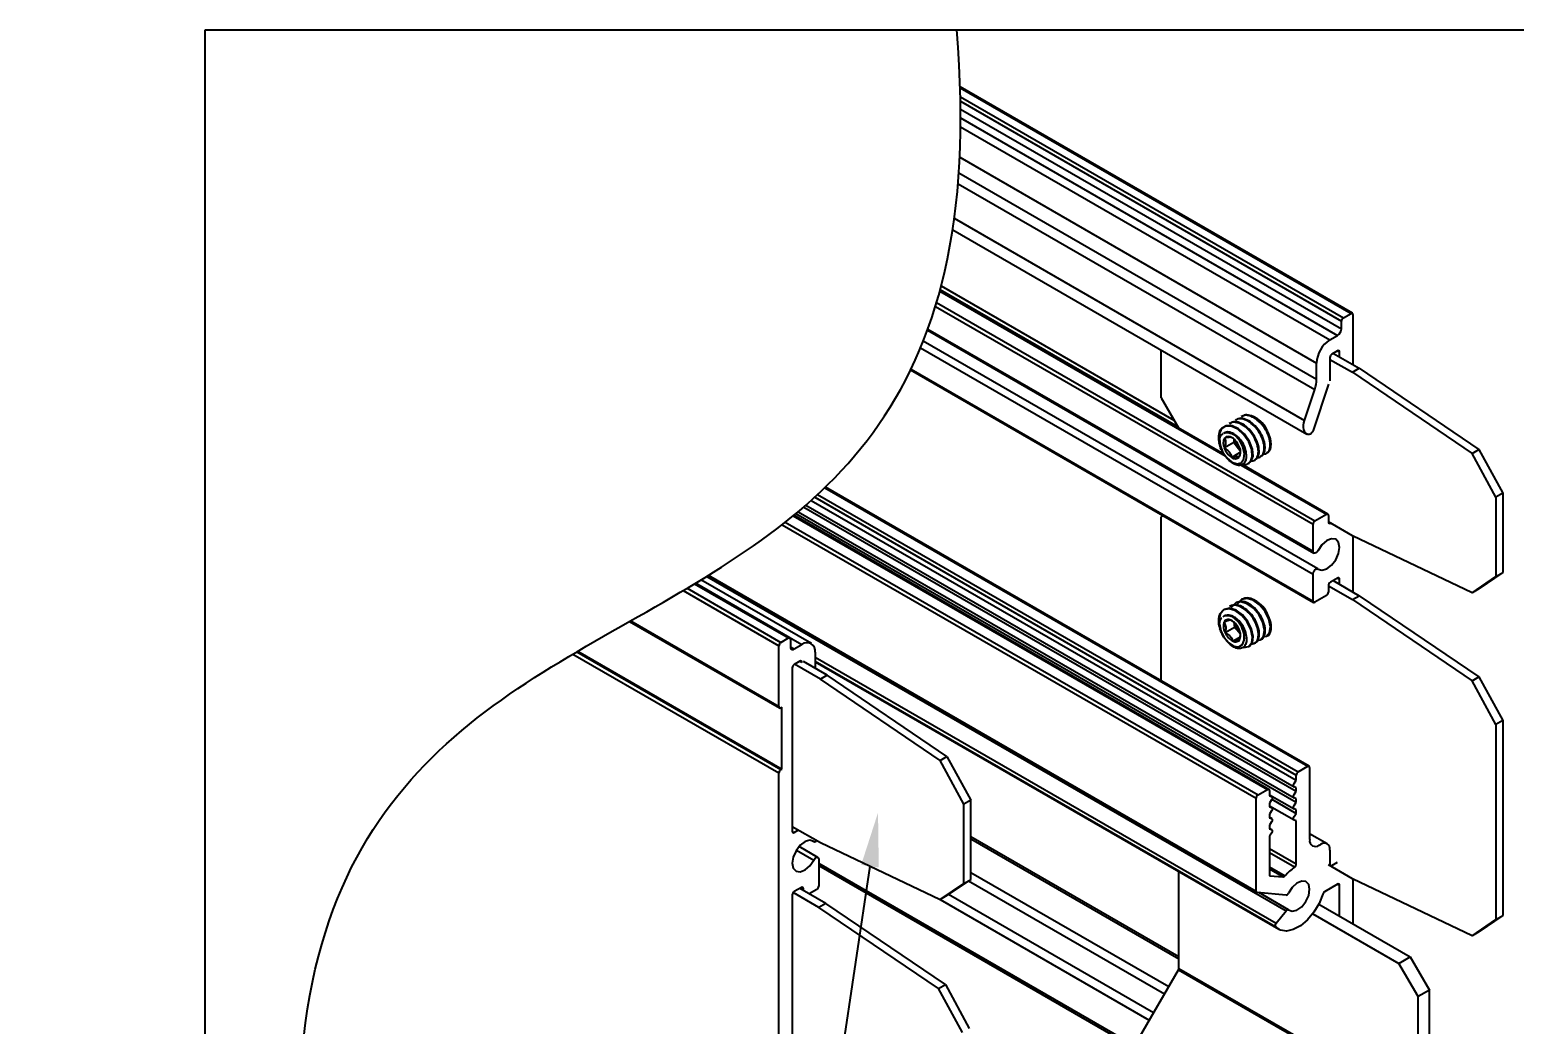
# Model space of a CAD drawing. Extents: x -0.6 to 13.4, y -11.2 to 0.
# Drawn here: x -0.65 to 4.84, y -3.68 to 0 of the extents above; entities that cross this region are included whole.
import ezdxf
from ezdxf import colors
from ezdxf.entities.mleader import LeaderData, LeaderLine
from ezdxf.math import Vec2, Vec3

# ---------------------------------------------------------------- set-up
doc = ezdxf.new("R2010")
doc.units = 0
doc.header["$LTSCALE"] = 0.5
doc.header["$MEASUREMENT"] = 0
for name, color, linetype in [('Brackets', 181, 'CONTINUOUS'), ('Dimension', 10, 'CONTINUOUS'), ('FAB DWG', 221, 'CONTINUOUS'), ('Hardware', 242, 'CONTINUOUS'), ('Housing', 150, 'CONTINUOUS')]:
    doc.layers.add(name, color=color, linetype=linetype)
doc.layers.add('Text-Unprinted', color=131, linetype='CONTINUOUS', plot=False)
doc.styles.get("Standard").update_dxf_attribs({"font": 'arial.ttf'})

msp = doc.modelspace()

# ---------------------------------------------------------------- linework, layer by layer
at = {"layer": 'Brackets', "linetype": 'Continuous', "lineweight": 25, "transparency": 16777216}
for p, q in [((3.533, -1.3607), (3.533, -1.184)), ((4.1698, -1.1968), (4.2655, -1.2521)), ((4.1573, -1.2189), (4.2401, -1.2667)), ((4.2401, -1.2667), (4.2655, -1.2521)), ((4.2655, -1.2521), (4.7078, -1.5521)), ((4.2401, -1.2667), (4.6824, -1.5667)), ((3.533, -1.3607), (3.5976, -1.4726)), ((4.6824, -1.5667), (4.7078, -1.5521)), ((4.7705, -1.7285), (4.6824, -1.5667)), ((4.7078, -1.5521), (4.7958, -1.7139)), ((4.7958, -1.7139), (4.7705, -1.7285)), ((4.7705, -1.7285), (4.7705, -2.0215)), ((4.7958, -1.7139), (4.7958, -2.0068)), ((3.5411, -1.7966), (3.533, -1.8012)), ((3.533, -2.4072), (3.533, -1.8012)), ((4.2401, -1.871), (4.1517, -1.82)), ((4.6824, -2.0816), (4.2401, -1.871)), ((4.6824, -2.0816), (4.7705, -2.0215)), ((4.7958, -2.0068), (4.7078, -2.067)), ((4.7705, -2.0215), (4.7958, -2.0068)), ((4.1517, -2.0563), (4.2401, -2.1074)), ((4.1693, -2.0372), (4.2655, -2.0927)), ((4.7078, -2.067), (4.6824, -2.0816)), ((4.2401, -2.1074), (4.2655, -2.0927)), ((4.2401, -2.1074), (4.6824, -2.4074)), ((4.2655, -2.0927), (4.7078, -2.3927)), ((2.2742, -2.4016), (2.1785, -2.3464)), ((2.2996, -2.387), (2.2112, -2.336)), ((2.2996, -2.387), (2.2742, -2.4016)), ((2.7165, -2.7016), (2.2742, -2.4016)), ((2.7419, -2.687), (2.2996, -2.387)), ((4.6824, -2.4074), (4.7078, -2.3927)), ((4.7705, -2.5692), (4.6824, -2.4074)), ((4.7078, -2.3927), (4.7958, -2.5545)), ((4.7958, -2.5545), (4.7705, -2.5692)), ((4.7705, -2.5692), (4.7705, -3.29)), ((4.7958, -2.5545), (4.7958, -3.2753)), ((2.7165, -2.7016), (2.7419, -2.687)), ((2.7419, -2.687), (2.8299, -2.8488)), ((2.8045, -2.8634), (2.7165, -2.7016)), ((2.8299, -2.8488), (2.8045, -2.8634)), ((2.8299, -3.1417), (2.8299, -2.8488)), ((2.8045, -3.1564), (2.8045, -2.8634)), ((2.1702, -2.9459), (2.2742, -3.0059)), ((2.2742, -3.0059), (2.7165, -3.2165)), ((3.5989, -3.4707), (3.5989, -3.1129)), ((4.2401, -3.1395), (4.1517, -3.0885)), ((2.2941, -3.2308), (2.1978, -3.1753)), ((2.7165, -3.2165), (2.8045, -3.1564)), ((2.8299, -3.1417), (2.7419, -3.2019)), ((2.8045, -3.1564), (2.8299, -3.1417)), ((4.6824, -3.3501), (4.2401, -3.1395)), ((2.2687, -3.2455), (2.1735, -3.1905)), ((2.2941, -3.2308), (2.2687, -3.2455)), ((2.7363, -3.5308), (2.2941, -3.2308)), ((2.7419, -3.2019), (2.7165, -3.2165)), ((4.1158, -3.2329), (4.4543, -3.4283)), ((2.7109, -3.5455), (2.2687, -3.2455)), ((4.0935, -3.2688), (4.412, -3.4527)), ((4.6824, -3.3501), (4.7705, -3.29)), ((4.7958, -3.2753), (4.7078, -3.3355)), ((4.7705, -3.29), (4.7958, -3.2753)), ((4.7078, -3.3355), (4.6824, -3.3501)), ((4.412, -3.4527), (4.4543, -3.4283)), ((4.4828, -3.5752), (4.412, -3.4527)), ((4.4543, -3.4283), (4.525, -3.5508)), ((3.4539, -3.7245), (3.5972, -3.4763)), ((3.5972, -3.4763), (4.1275, -3.7824)), ((3.5989, -3.4707), (4.1292, -3.7768)), ((2.7109, -3.5455), (2.7363, -3.5308)), ((2.799, -3.7073), (2.7109, -3.5455)), ((2.7363, -3.5308), (2.8244, -3.6926)), ((4.525, -3.5508), (4.4828, -3.5752)), ((4.525, -3.8749), (4.525, -3.5508)), ((4.4828, -3.8993), (4.4828, -3.5752))]:
    msp.add_line(p, q, dxfattribs=at)
msp.add_arc((3.5873, -3.4703), 0.0115, 328.8563, 358.0435, dxfattribs=at)
at = {"layer": 'Dimension', "transparency": 16777216}
msp.add_open_spline([(0.38, -4.5502), (0.1873, -2.9721), (1.5434, -2.2023), (2.8996, -1.4324), (2.7779, 0)], degree=3, knots=[0, 0, 0, 0, 1, 1.961822, 1.961822, 1.961822, 1.961822], dxfattribs=at)
at = {"layer": 'Hardware', "linetype": 'Continuous', "lineweight": 25, "transparency": 16777216}
for p, q in [((3.788, -1.4546), (3.7852, -1.4562)), ((3.8101, -1.4418), (3.8073, -1.4434)), ((3.8322, -1.429), (3.8294, -1.4306)), ((3.8015, -1.5266), (3.767, -1.5465)), ((3.8018, -1.5131), (3.8015, -1.5266)), ((3.8015, -1.5266), (3.8151, -1.5441)), ((3.8269, -1.5626), (3.7942, -1.5815)), ((3.8151, -1.5441), (3.8267, -1.559)), ((3.8783, -1.5918), (3.8811, -1.5902)), ((3.9004, -1.5791), (3.9032, -1.5775)), ((3.9225, -1.5663), (3.9252, -1.5647)), ((3.8562, -1.6046), (3.859, -1.603)), ((3.7886, -2.1311), (3.7858, -2.1327)), ((3.8107, -2.1184), (3.8079, -2.12)), ((3.8328, -2.1056), (3.83, -2.1072)), ((3.797, -2.1864), (3.7908, -2.1832)), ((3.8022, -2.1903), (3.8022, -2.1906)), ((3.8022, -2.1906), (3.8043, -2.21)), ((3.8043, -2.21), (3.7698, -2.2299)), ((3.8254, -2.2459), (3.7992, -2.261)), ((3.8043, -2.21), (3.819, -2.2256)), ((3.819, -2.2256), (3.8264, -2.2333)), ((3.8245, -2.2532), (3.8266, -2.236)), ((3.923, -2.2429), (3.9258, -2.2413)), ((3.8568, -2.2812), (3.8595, -2.2796)), ((3.8789, -2.2684), (3.8816, -2.2668)), ((3.9009, -2.2556), (3.9037, -2.254))]:
    msp.add_line(p, q, dxfattribs=at)
at = {"layer": 'Hardware', "linetype": 'Continuous', "lineweight": 25, "transparency": 16777216, "flags": 128}
for points in [[(3.8582, -1.6017), (3.8665, -1.596), (3.873, -1.5768), (3.8708, -1.551), (3.8603, -1.5232), (3.842, -1.4961), (3.8194, -1.4756), (3.7954, -1.4643), (3.7734, -1.4642), (3.7567, -1.4752), (3.7474, -1.496), (3.7469, -1.5234), (3.7475, -1.5271), (3.7475, -1.5271)], [(3.8337, -1.6056), (3.8498, -1.6071), (3.8638, -1.5976), (3.8702, -1.5789), (3.868, -1.5526), (3.8572, -1.5242), (3.8392, -1.4977), (3.8166, -1.4772), (3.7926, -1.4659), (3.7707, -1.4657), (3.7539, -1.4768), (3.7523, -1.479), (3.7523, -1.479)], [(3.7489, -1.5132), (3.751, -1.5365), (3.7606, -1.5613), (3.7762, -1.5833), (3.7951, -1.5988), (3.8139, -1.605), (3.8295, -1.601), (3.8391, -1.5873), (3.8412, -1.5664), (3.8353, -1.5419), (3.8225, -1.5179), (3.805, -1.4986)], [(3.8595, -2.2795), (3.8596, -2.2795), (3.8707, -2.2658), (3.8737, -2.2436), (3.8679, -2.2162), (3.8543, -2.1886), (3.8338, -2.1634), (3.8102, -2.1463), (3.7866, -2.1395), (3.7664, -2.1439), (3.7525, -2.1592), (3.7467, -2.1831), (3.7498, -2.2121), (3.7508, -2.2159), (3.7508, -2.2159)], [(3.8856, -2.2582), (3.901, -2.2556), (3.9122, -2.2419), (3.9152, -2.2202), (3.9094, -2.1923), (3.8954, -2.1641), (3.8752, -2.1395), (3.8516, -2.1224), (3.828, -2.1155), (3.8079, -2.12), (3.7939, -2.1353), (3.7939, -2.1353)], [(3.9077, -2.2454), (3.9231, -2.2429), (3.9343, -2.2292), (3.9373, -2.2074), (3.9315, -2.1795), (3.9175, -2.1513), (3.8973, -2.1268), (3.8737, -2.1097), (3.8501, -2.1028), (3.83, -2.1073), (3.816, -2.1225), (3.816, -2.1225)], [(3.8373, -2.2832), (3.8394, -2.284), (3.8568, -2.2811), (3.868, -2.2674), (3.871, -2.2457), (3.8652, -2.2178), (3.8512, -2.1896), (3.831, -2.165), (3.8074, -2.1479), (3.7838, -2.141), (3.7637, -2.1455), (3.7497, -2.1608), (3.7485, -2.1634), (3.7485, -2.1634)], [(3.7487, -2.1985), (3.7538, -2.2229), (3.766, -2.2471), (3.7832, -2.267), (3.8024, -2.2792), (3.8204, -2.2816), (3.8339, -2.2737), (3.8408, -2.257), (3.8399, -2.2342), (3.8312, -2.2094), (3.8163, -2.1867), (3.7977, -2.1702)]]:
    msp.add_lwpolyline(points, dxfattribs=at)
at = {"layer": 'Hardware', "linetype": 'Continuous', "lineweight": 25, "transparency": 16777216}
for centre, radius, start, end in [((3.8093, -1.509), 0.0644, 152.2082, 196.3536), ((3.8379, -1.5188), 0.095, 21.7472, 64.5495), ((3.8026, -1.5292), 0.0396, 151.3302, 205.9106), ((3.7826, -1.5243), 0.0204, 49.2738, 136.2042), ((3.7569, -1.5672), 0.0702, 19.4516, 56.2471), ((3.8642, -1.5053), 0.0625, 187.4301, 218.318), ((3.8331, -1.5232), 0.0702, 199.4516, 236.2471), ((3.8075, -1.566), 0.0204, 229.2738, 316.2042), ((3.8582, -1.5113), 0.0541, 217.2761, 233.7062), ((3.7875, -1.5612), 0.0396, 331.3302, 25.9106), ((3.8354, -2.1974), 0.098, 22.1956, 60.7078), ((3.8267, -2.1864), 0.0815, 163.6365, 201.2363), ((3.8123, -2.2057), 0.049, 162.5931, 209.6974), ((3.7818, -2.1986), 0.0179, 59.5326, 154.9613), ((3.7621, -2.2399), 0.0636, 23.8053, 63.1618), ((3.8647, -2.182), 0.0631, 187.7527, 223.6139), ((3.8279, -2.2043), 0.0636, 203.8053, 243.1618), ((3.8555, -2.1914), 0.05, 223.1322, 234.0224), ((3.7778, -2.2385), 0.049, 342.5931, 29.6974), ((3.8083, -2.2456), 0.0179, 239.5326, 334.9613)]:
    msp.add_arc(centre, radius, start, end, dxfattribs=at)
for points, knots in [([(3.9065, -1.5679), (3.9098, -1.5685), (3.9197, -1.5702), (3.9311, -1.5607), (3.938, -1.5416), (3.9358, -1.515), (3.9247, -1.4856), (3.9063, -1.4584), (3.8831, -1.4372), (3.8588, -1.4262), (3.8399, -1.4244), (3.8324, -1.4303), (3.8302, -1.4319)], [0, 0, 0, 0, 0.056165, 0.168495, 0.278473, 0.393153, 0.505483, 0.617813, 0.730143, 0.842473, 0.954804, 1, 1, 1, 1]), ([(3.9245, -1.5634), (3.9275, -1.5618), (3.9356, -1.5577), (3.9406, -1.5394), (3.9386, -1.5135), (3.9276, -1.4842), (3.9092, -1.457), (3.8858, -1.4356), (3.8616, -1.4246), (3.8426, -1.4228), (3.8351, -1.4287), (3.833, -1.4303)], [0, 0, 0, 0, 0.074706, 0.199706, 0.324706, 0.447089, 0.574705, 0.699705, 0.824705, 0.949706, 1, 1, 1, 1]), ([(3.7523, -1.479), (3.7515, -1.4826), (3.7498, -1.4898), (3.7486, -1.5014), (3.7488, -1.5092), (3.7489, -1.5132)], [0, 0, 0, 0, 0.340963, 0.665997, 1, 1, 1, 1]), ([(3.8623, -1.5935), (3.8656, -1.594), (3.8755, -1.5957), (3.8869, -1.5862), (3.8939, -1.5671), (3.8916, -1.5405), (3.8805, -1.5112), (3.8621, -1.4839), (3.8389, -1.4627), (3.8146, -1.4517), (3.7957, -1.4499), (3.7882, -1.4558), (3.786, -1.4574)], [0, 0, 0, 0, 0.056165, 0.168495, 0.278473, 0.393153, 0.505483, 0.617813, 0.730143, 0.842473, 0.954804, 1, 1, 1, 1]), ([(3.8803, -1.5889), (3.8833, -1.5874), (3.8914, -1.5832), (3.8964, -1.5649), (3.8944, -1.539), (3.8834, -1.5098), (3.865, -1.4825), (3.8416, -1.4611), (3.8174, -1.4501), (3.7984, -1.4483), (3.7909, -1.4542), (3.7888, -1.4559)], [0, 0, 0, 0, 0.0747059, 0.1997062, 0.3247064, 0.4470889, 0.5747048, 0.6997051, 0.8247054, 0.9497056, 1, 1, 1, 1]), ([(3.8844, -1.5807), (3.8877, -1.5813), (3.8976, -1.583), (3.909, -1.5734), (3.9159, -1.5543), (3.9137, -1.5277), (3.9026, -1.4984), (3.8842, -1.4712), (3.861, -1.45), (3.8367, -1.4389), (3.8178, -1.4372), (3.8103, -1.443), (3.8081, -1.4447)], [0, 0, 0, 0, 0.056165, 0.1684951, 0.2784727, 0.3931533, 0.5054833, 0.6178134, 0.7301434, 0.8424735, 0.9548035, 1, 1, 1, 1]), ([(3.9024, -1.5762), (3.9054, -1.5746), (3.9135, -1.5704), (3.9185, -1.5522), (3.9165, -1.5262), (3.9055, -1.497), (3.8871, -1.4697), (3.8637, -1.4484), (3.8395, -1.4373), (3.8205, -1.4356), (3.813, -1.4414), (3.8109, -1.4431)], [0, 0, 0, 0, 0.0747059, 0.1997062, 0.3247064, 0.4470889, 0.5747048, 0.6997051, 0.8247054, 0.9497056, 1, 1, 1, 1]), ([(3.805, -1.4986), (3.8103, -1.5029), (3.8208, -1.5116), (3.8341, -1.5301), (3.8438, -1.5505), (3.8485, -1.5712), (3.8479, -1.5896), (3.8415, -1.6035), (3.8304, -1.6112), (3.8153, -1.6116), (3.798, -1.6044), (3.7804, -1.59), (3.7646, -1.5697), (3.7531, -1.5477), (3.7492, -1.5333), (3.7475, -1.5271)], [0, 0, 0, 0, 0.070789, 0.141494, 0.215566, 0.289626, 0.365676, 0.443074, 0.52116, 0.601875, 0.682529, 0.766063, 0.850067, 0.935618, 1, 1, 1, 1]), ([(3.7489, -1.5132), (3.7503, -1.5088), (3.7525, -1.5025), (3.7566, -1.4986), (3.7579, -1.4973)], [0, 0, 0, 0, 0.690158, 1, 1, 1, 1]), ([(3.7579, -1.4973), (3.7588, -1.496), (3.7601, -1.4942), (3.7621, -1.4935), (3.7627, -1.4932)], [0, 0, 0, 0, 0.715865, 1, 1, 1, 1]), ([(3.8475, -1.5705), (3.8477, -1.5694), (3.8483, -1.5644), (3.8458, -1.5512), (3.8383, -1.5318), (3.824, -1.5115), (3.8062, -1.4957), (3.7876, -1.4876), (3.7731, -1.4865), (3.7673, -1.491), (3.7656, -1.4922)], [0, 0, 0, 0, 0.0334499, 0.1441975, 0.3026085, 0.4610195, 0.6194306, 0.7778416, 0.9362526, 1, 1, 1, 1]), ([(3.7664, -1.4916), (3.7682, -1.4906), (3.7733, -1.4877), (3.7804, -1.4893), (3.7849, -1.4903)], [0, 0, 0, 0, 0.350664, 1, 1, 1, 1]), ([(3.7679, -1.5102), (3.7696, -1.5143), (3.7727, -1.5213), (3.7709, -1.5351), (3.7682, -1.543), (3.767, -1.5465)], [0, 0, 0, 0, 0.439105, 0.751358, 1, 1, 1, 1]), ([(3.7959, -1.5089), (3.7938, -1.508), (3.7902, -1.5064), (3.7787, -1.5077), (3.7712, -1.5095), (3.7679, -1.5102)], [0, 0, 0, 0, 0.439105, 0.751358, 1, 1, 1, 1]), ([(3.7849, -1.4903), (3.7899, -1.4916), (3.7965, -1.4932), (3.8033, -1.4975), (3.805, -1.4986)], [0, 0, 0, 0, 0.7511445, 1, 1, 1, 1]), ([(3.767, -1.5465), (3.7691, -1.5478), (3.7756, -1.5519), (3.7853, -1.5607), (3.7915, -1.5721), (3.7935, -1.579), (3.7942, -1.5815)], [0, 0, 0, 0, 0.156025, 0.493707, 0.819058, 1, 1, 1, 1]), ([(3.7942, -1.5815), (3.8001, -1.5802), (3.8102, -1.578), (3.8187, -1.5784), (3.8211, -1.5796), (3.8222, -1.5802)], [0, 0, 0, 0, 0.439105, 0.751358, 1, 1, 1, 1]), ([(3.8222, -1.5802), (3.8246, -1.5737), (3.8273, -1.566), (3.8267, -1.5599), (3.8266, -1.5589)], [0, 0, 0, 0, 0.840534, 1, 1, 1, 1]), ([(3.8635, -2.2709), (3.869, -2.2707), (3.8806, -2.2703), (3.8913, -2.2561), (3.8946, -2.2335), (3.8887, -2.2053), (3.8744, -2.1762), (3.8536, -2.151), (3.8296, -2.1336), (3.8051, -2.1259), (3.7922, -2.1305), (3.7858, -2.1328)], [0, 0, 0, 0, 0.099282, 0.211907, 0.322173, 0.437155, 0.549779, 0.662404, 0.775029, 0.887654, 1, 1, 1, 1]), ([(3.8816, -2.2668), (3.8816, -2.2668), (3.8874, -2.2658), (3.8938, -2.2537), (3.8975, -2.2319), (3.8914, -2.2037), (3.8773, -2.1749), (3.8566, -2.1495), (3.8324, -2.132), (3.8079, -2.1243), (3.795, -2.1289), (3.7886, -2.1312)], [0, 0, 0, 0, 0.0003092, 0.1253095, 0.2503097, 0.37531, 0.4976925, 0.6253084, 0.7503087, 0.8753089, 1, 1, 1, 1]), ([(3.9037, -2.254), (3.9037, -2.254), (3.9095, -2.2531), (3.9159, -2.2409), (3.9196, -2.2191), (3.9135, -2.1909), (3.8994, -2.1621), (3.8787, -2.1367), (3.8544, -2.1192), (3.83, -2.1115), (3.8171, -2.1161), (3.8107, -2.1184)], [0, 0, 0, 0, 0.000309, 0.125309, 0.25031, 0.37531, 0.497692, 0.625308, 0.750309, 0.875309, 1, 1, 1, 1]), ([(3.9258, -2.2413), (3.9258, -2.2413), (3.9316, -2.2403), (3.938, -2.2282), (3.9417, -2.2064), (3.9356, -2.1782), (3.9215, -2.1493), (3.9008, -2.124), (3.8765, -2.1065), (3.8521, -2.0987), (3.8392, -2.1034), (3.8328, -2.1056)], [0, 0, 0, 0, 0.000309, 0.125309, 0.25031, 0.37531, 0.497692, 0.625308, 0.750309, 0.875309, 1, 1, 1, 1]), ([(3.7485, -2.1634), (3.7481, -2.1673), (3.7473, -2.1748), (3.7474, -2.1868), (3.7483, -2.1946), (3.7487, -2.1985)], [0, 0, 0, 0, 0.340963, 0.665997, 1, 1, 1, 1]), ([(3.7487, -2.1985), (3.7495, -2.1935), (3.7505, -2.1863), (3.7537, -2.1812), (3.7547, -2.1796)], [0, 0, 0, 0, 0.690158, 1, 1, 1, 1]), ([(3.7977, -2.1702), (3.8031, -2.1736), (3.8139, -2.1805), (3.8286, -2.1974), (3.8403, -2.2172), (3.8476, -2.2383), (3.8496, -2.2582), (3.8459, -2.2746), (3.8369, -2.2856), (3.8235, -2.2897), (3.8068, -2.2861), (3.789, -2.2749), (3.7719, -2.2571), (3.7586, -2.2364), (3.7531, -2.222), (3.7508, -2.2159)], [0, 0, 0, 0, 0.070789, 0.141494, 0.215566, 0.289626, 0.365676, 0.443074, 0.52116, 0.601875, 0.682529, 0.766063, 0.850067, 0.935618, 1, 1, 1, 1]), ([(3.7547, -2.1796), (3.7554, -2.1779), (3.7561, -2.1761), (3.7574, -2.175), (3.7576, -2.1749)], [0, 0, 0, 0, 0.887484, 1, 1, 1, 1]), ([(3.7629, -2.1704), (3.7641, -2.1694), (3.768, -2.1656), (3.774, -2.1658), (3.7783, -2.1659)], [0, 0, 0, 0, 0.2831317, 1, 1, 1, 1]), ([(3.848, -2.2508), (3.8481, -2.2502), (3.8491, -2.246), (3.848, -2.2359), (3.8436, -2.2193), (3.8336, -2.1998), (3.8176, -2.181), (3.7992, -2.1681), (3.7804, -2.1625), (3.7705, -2.1661), (3.7656, -2.1679)], [0, 0, 0, 0, 0.017726, 0.126686, 0.233868, 0.38718, 0.540491, 0.693802, 0.847114, 1, 1, 1, 1]), ([(3.7908, -2.1832), (3.7891, -2.1832), (3.7862, -2.1833), (3.7757, -2.1869), (3.7687, -2.1897), (3.7656, -2.191)], [0, 0, 0, 0, 0.439105, 0.751358, 1, 1, 1, 1]), ([(3.7656, -2.191), (3.7681, -2.1955), (3.7723, -2.2032), (3.7724, -2.2179), (3.7706, -2.2262), (3.7698, -2.2299)], [0, 0, 0, 0, 0.439105, 0.751358, 1, 1, 1, 1]), ([(3.7783, -2.1659), (3.783, -2.1661), (3.7892, -2.1663), (3.796, -2.1694), (3.7977, -2.1702)], [0, 0, 0, 0, 0.751145, 1, 1, 1, 1]), ([(3.7698, -2.2299), (3.7719, -2.231), (3.7788, -2.2345), (3.7892, -2.2422), (3.7961, -2.2525), (3.7984, -2.2588), (3.7992, -2.261)], [0, 0, 0, 0, 0.156025, 0.493707, 0.819058, 1, 1, 1, 1]), ([(3.7992, -2.261), (3.8047, -2.2588), (3.8142, -2.255), (3.8217, -2.2531), (3.8237, -2.2531), (3.8245, -2.2532)], [0, 0, 0, 0, 0.439105, 0.751358, 1, 1, 1, 1])]:
    msp.add_open_spline(points, degree=3, knots=knots, dxfattribs=at)
at = {"layer": 'Housing', "linetype": 'Continuous', "lineweight": 25, "transparency": 16777216}
for p, q in [((4.2401, -1.0484), (2.7905, -0.2116)), ((2.7906, -0.215), (4.2351, -1.0489)), ((2.7915, -0.2482), (4.2068, -1.0652)), ((2.7919, -0.2647), (4.1997, -1.0775)), ((2.7923, -0.2935), (4.1997, -1.1061)), ((2.7924, -0.3263), (4.1856, -1.1305)), ((2.7923, -0.3589), (4.1573, -1.1469)), ((2.7891, -0.4714), (4.1078, -1.2326)), ((2.7859, -0.5289), (4.1078, -1.2921)), ((2.7829, -0.5694), (4.1012, -1.3304)), ((2.7691, -0.6974), (4.0637, -1.4447)), ((2.7631, -0.7395), (4.0722, -1.4952)), ((2.7155, -0.9668), (3.7702, -1.5756)), ((3.7654, -1.5694), (2.7163, -0.9638)), ((2.7171, -0.961), (3.5948, -1.4677)), ((2.7208, -0.9468), (3.5806, -1.4432)), ((2.6993, -1.0232), (4.0947, -1.8288)), ((2.7035, -1.0093), (4.1018, -1.8165)), ((4.1997, -1.1061), (4.1997, -1.0775)), ((4.2068, -1.0652), (4.2351, -1.0489)), ((4.2421, -1.053), (4.2421, -1.2386)), ((4.1128, -1.9939), (2.6542, -1.1519)), ((2.6698, -1.111), (4.0978, -1.9354)), ((2.6713, -1.1068), (4.0947, -1.9285)), ((4.1573, -1.1469), (4.1856, -1.1305)), ((2.6445, -1.1758), (4.0947, -2.013)), ((4.1857, -1.1876), (4.1644, -1.2)), ((4.1857, -1.1876), (4.1928, -1.1917)), ((4.1928, -1.2101), (4.1928, -1.1917)), ((2.6077, -1.2577), (4.0968, -2.1174)), ((2.609, -1.2551), (4.0947, -2.1128)), ((4.1078, -1.2921), (4.1078, -1.2326)), ((4.1573, -1.2122), (4.1573, -1.2982)), ((4.1507, -1.3145), (4.097, -1.4783)), ((4.1517, -1.311), (4.1507, -1.3145)), ((4.0637, -1.4447), (4.1012, -1.3304)), ((3.8297, -1.6099), (4.1447, -1.7918)), ((4.1497, -1.7913), (3.8325, -1.6082)), ((2.2906, -1.6934), (4.0753, -2.7236)), ((4.0803, -2.7231), (2.2928, -1.6912)), ((2.2403, -1.7403), (4.0328, -2.775)), ((2.253, -1.7288), (4.0328, -2.7563)), ((2.2639, -1.7187), (4.0399, -2.744)), ((2.1738, -1.7974), (3.9268, -2.8093)), ((3.9318, -2.8088), (2.1763, -1.7954)), ((2.1837, -1.7892), (4.0328, -2.8567)), ((2.1919, -1.7824), (4.0245, -2.8403)), ((2.2124, -1.7649), (4.0328, -2.8159)), ((2.2203, -1.758), (4.0245, -2.7995)), ((4.1018, -1.8165), (4.1447, -1.7918)), ((4.1517, -1.7958), (4.1517, -1.8203)), ((2.1324, -1.8306), (3.8843, -2.842)), ((2.1444, -1.8212), (3.8914, -2.8297)), ((4.0947, -1.9285), (4.0947, -1.8288)), ((4.1517, -1.8203), (4.1588, -1.8244)), ((4.1588, -1.8244), (4.1591, -1.8242)), ((4.2421, -1.8719), (4.2421, -2.0792)), ((1.8543, -2.0214), (3.9955, -3.2575)), ((1.8584, -2.0188), (3.8864, -3.1896)), ((1.8612, -2.0171), (3.8843, -3.185)), ((4.0947, -2.1128), (4.0947, -2.013)), ((4.1857, -2.0277), (4.1588, -2.0432)), ((4.1857, -2.0277), (4.1928, -2.0317)), ((1.7675, -2.0736), (2.1208, -2.2776)), ((1.7814, -2.0653), (2.1279, -2.2653)), ((1.8092, -2.0487), (2.1562, -2.249)), ((2.1612, -2.2485), (1.8121, -2.047)), ((1.8127, -2.0467), (2.2057, -2.2735)), ((2.2407, -2.2701), (1.8327, -2.0345)), ((4.1517, -2.0554), (4.1517, -2.0799)), ((4.1928, -2.0507), (4.1928, -2.0317)), ((4.1447, -2.0921), (4.1018, -2.1169)), ((1.569, -2.1878), (2.1229, -2.5075)), ((1.5719, -2.1861), (2.1208, -2.503)), ((2.1279, -2.2653), (2.1562, -2.249)), ((1.3735, -2.3002), (2.1279, -2.7357)), ((1.377, -2.2981), (2.1314, -2.7336)), ((2.1208, -2.503), (2.1208, -2.2776)), ((2.1632, -2.2531), (2.1632, -2.2817)), ((2.1632, -2.2817), (2.1774, -2.2898)), ((2.1774, -2.2898), (2.2057, -2.2735)), ((2.2552, -2.3021), (2.2552, -2.3613)), ((1.3595, -2.3084), (2.1208, -2.7479)), ((2.1986, -2.3348), (2.1773, -2.347)), ((2.1986, -2.3348), (2.2057, -2.3388)), ((2.2057, -2.3392), (2.2057, -2.3388)), ((2.2552, -2.3201), (3.9585, -3.3034)), ((2.2552, -2.3344), (3.9562, -3.3164)), ((2.2552, -2.3372), (3.9681, -3.3261)), ((2.1702, -2.3593), (2.1702, -2.9642)), ((2.1314, -2.505), (2.1279, -2.507)), ((2.1314, -2.7336), (2.1314, -2.505)), ((2.1279, -2.7357), (2.1314, -2.7336)), ((4.0399, -2.744), (4.0753, -2.7236)), ((4.0823, -2.7277), (4.0823, -2.9947)), ((2.1208, -4.7521), (2.1208, -2.7479)), ((4.025, -2.7872), (4.0328, -2.775)), ((4.0328, -2.775), (4.0328, -2.7563)), ((3.8843, -3.185), (3.8843, -2.842)), ((3.8914, -2.8297), (3.9268, -2.8093)), ((3.9338, -2.8134), (3.9338, -2.8322)), ((3.9338, -2.8288), (4.0245, -2.8812)), ((3.9422, -2.8355), (3.9338, -2.8307)), ((3.9338, -2.8307), (3.9417, -2.8353)), ((3.9338, -2.8322), (3.9417, -2.8353)), ((3.9417, -2.8478), (3.9338, -2.86)), ((3.9429, -2.8456), (4.0328, -2.8975)), ((4.0328, -2.8028), (4.025, -2.7997)), ((4.025, -2.828), (4.0328, -2.8159)), ((4.0328, -2.8436), (4.025, -2.8406)), ((4.0328, -2.8159), (4.0328, -2.8028)), ((4.0328, -2.8567), (4.0328, -2.8436)), ((3.9338, -2.86), (3.9338, -2.873)), ((3.9338, -2.8696), (4.0245, -2.922)), ((3.9422, -2.8763), (3.9338, -2.8715)), ((3.9338, -2.8716), (3.9417, -2.8761)), ((3.9338, -2.873), (3.9417, -2.8761)), ((3.9417, -2.8886), (3.9338, -2.9008)), ((3.9338, -2.9008), (3.9338, -2.9138)), ((4.025, -2.8689), (4.0328, -2.8567)), ((4.0328, -2.8845), (4.025, -2.8814)), ((4.025, -2.9097), (4.0328, -2.8975)), ((4.0328, -2.8975), (4.0328, -2.8845)), ((2.1773, -2.9682), (2.1932, -2.9591)), ((3.9422, -2.9172), (3.9338, -2.9123)), ((3.9338, -2.9124), (3.9417, -2.9169)), ((3.9338, -2.9138), (3.9417, -2.9169)), ((3.9417, -2.9294), (3.9338, -2.9416)), ((3.9338, -2.9416), (3.9338, -2.9547)), ((3.9422, -2.958), (3.9338, -2.9532)), ((3.9338, -2.9532), (3.9417, -2.9578)), ((3.9338, -2.9547), (3.9417, -2.9578)), ((4.0328, -2.9253), (4.025, -2.9222)), ((4.0328, -3.0842), (4.0328, -2.9253)), ((2.1702, -2.9642), (2.1773, -2.9682)), ((2.2448, -2.999), (2.2501, -3.002)), ((2.2451, -2.9991), (2.2496, -3.0017)), ((2.8299, -2.9833), (3.5989, -3.4272)), ((2.8299, -2.9915), (3.5989, -3.4354)), ((3.9417, -2.9703), (3.9338, -2.9824)), ((3.9338, -2.9824), (3.9338, -3.1281)), ((4.1469, -3.0102), (4.0823, -2.9729)), ((4.1177, -3.0151), (4.1219, -3.0127)), ((2.1858, -3.0333), (2.2496, -3.0702)), ((2.2651, -3.0606), (2.1954, -3.0203)), ((2.2682, -3.0675), (2.2682, -3.1672)), ((3.9338, -3.0271), (4.0328, -3.0842)), ((3.9338, -3.0423), (4.0266, -3.0959)), ((4.1573, -3.0331), (4.1573, -3.0862)), ((2.2682, -3.0821), (3.4192, -3.7465)), ((2.2682, -3.0902), (3.4121, -3.7506)), ((2.8299, -3.116), (3.5614, -3.5383)), ((3.9338, -3.0955), (3.9917, -3.1289)), ((3.9338, -3.1033), (3.9848, -3.1327)), ((4.1644, -3.0902), (4.1857, -3.0779)), ((2.2041, -3.1716), (2.1773, -3.1871)), ((2.2041, -3.1716), (2.2112, -3.1757)), ((2.2112, -3.183), (2.2112, -3.1757)), ((2.2612, -3.1794), (2.2331, -3.1956)), ((2.8219, -3.1472), (3.5459, -3.5652)), ((3.9338, -3.1281), (3.9848, -3.1327)), ((4.1856, -3.1596), (4.1372, -3.1876)), ((4.1856, -3.1596), (4.1926, -3.1637)), ((4.1926, -3.2772), (4.1926, -3.1637)), ((4.2421, -3.1404), (4.2421, -3.3058)), ((2.1702, -3.1993), (2.1702, -4.2333)), ((2.7167, -3.2164), (3.4896, -3.6626)), ((3.5051, -3.6357), (2.7472, -3.1982)), ((3.9955, -3.1997), (3.8879, -3.19)), ((4.004, -3.2538), (3.8945, -3.1906)), ((3.9585, -3.3034), (3.9955, -3.2575))]:
    msp.add_line(p, q, dxfattribs=at)
at = {"layer": 'Housing', "linetype": 'Continuous', "lineweight": 25, "transparency": 16777216, "flags": 128}
for points in [[(4.0752, -1.4966), (4.0702, -1.4939), (4.066, -1.4898), (4.0629, -1.4844), (4.0608, -1.478), (4.0598, -1.4705), (4.06, -1.4624), (4.0613, -1.4537), (4.0637, -1.4447)], [(4.097, -1.4783), (4.0953, -1.4825), (4.0931, -1.4864), (4.0903, -1.49), (4.0873, -1.493), (4.0841, -1.4952), (4.0809, -1.4966), (4.0779, -1.4971), (4.0752, -1.4966)], [(4.1133, -1.9943), (4.1278, -1.9987), (4.1454, -1.9937), (4.1633, -1.9801), (4.1788, -1.9601), (4.1891, -1.9368), (4.1928, -1.9142), (4.1891, -1.8957), (4.1788, -1.8844), (4.1633, -1.8822), (4.1454, -1.8893), (4.1278, -1.9047), (4.1133, -1.9258)], [(4.1133, -1.9258), (4.1109, -1.9296), (4.1079, -1.9327), (4.1048, -1.9349), (4.1016, -1.936), (4.0988, -1.9358), (4.0966, -1.9344), (4.0952, -1.9319), (4.0947, -1.9285)], [(4.0947, -2.013), (4.0952, -2.0091), (4.0966, -2.005), (4.0988, -2.001), (4.1016, -1.9976), (4.1048, -1.995), (4.1079, -1.9935), (4.1109, -1.9933), (4.1133, -1.9943)], [(4.025, -2.7997), (4.0239, -2.7991), (4.0231, -2.798), (4.0226, -2.7966), (4.0224, -2.7949), (4.0226, -2.7931), (4.0231, -2.7911), (4.0239, -2.7891), (4.025, -2.7872)], [(3.9417, -2.8353), (3.9428, -2.8359), (3.9436, -2.837), (3.9441, -2.8384), (3.9442, -2.8401), (3.9441, -2.8419), (3.9436, -2.8439), (3.9428, -2.8459), (3.9417, -2.8478)], [(4.025, -2.8406), (4.0239, -2.8399), (4.0231, -2.8388), (4.0226, -2.8374), (4.0224, -2.8358), (4.0226, -2.8339), (4.0231, -2.8319), (4.0239, -2.8299), (4.025, -2.828)], [(3.9417, -2.8761), (3.9428, -2.8768), (3.9436, -2.8778), (3.9441, -2.8792), (3.9442, -2.8809), (3.9441, -2.8828), (3.9436, -2.8847), (3.9428, -2.8867), (3.9417, -2.8886)], [(4.025, -2.8814), (4.0239, -2.8807), (4.0231, -2.8797), (4.0226, -2.8783), (4.0224, -2.8766), (4.0226, -2.8747), (4.0231, -2.8728), (4.0239, -2.8708), (4.025, -2.8689)], [(3.9417, -2.9169), (3.9428, -2.9176), (3.9436, -2.9187), (3.9441, -2.9201), (3.9442, -2.9217), (3.9441, -2.9236), (3.9436, -2.9256), (3.9428, -2.9275), (3.9417, -2.9294)], [(3.9417, -2.9578), (3.9428, -2.9584), (3.9436, -2.9595), (3.9441, -2.9609), (3.9442, -2.9626), (3.9441, -2.9644), (3.9436, -2.9664), (3.9428, -2.9684), (3.9417, -2.9703)], [(4.025, -2.9222), (4.0239, -2.9215), (4.0231, -2.9205), (4.0226, -2.9191), (4.0224, -2.9174), (4.0226, -2.9155), (4.0231, -2.9136), (4.0239, -2.9116), (4.025, -2.9097)], [(2.2496, -3.0017), (2.2352, -2.9972), (2.2176, -3.0022), (2.1996, -3.0158), (2.1842, -3.0359), (2.1738, -3.0591), (2.1702, -3.0818), (2.1738, -3.1002), (2.1842, -3.1115), (2.1996, -3.1138), (2.2176, -3.1066), (2.2352, -3.0913), (2.2496, -3.0702)], [(2.2496, -3.0702), (2.252, -3.0664), (2.255, -3.0632), (2.2582, -3.061), (2.2613, -3.06), (2.2641, -3.0602), (2.2663, -3.0616), (2.2677, -3.0641), (2.2682, -3.0675)], [(4.0046, -3.2542), (4.0182, -3.2596), (4.0353, -3.2556), (4.053, -3.2428), (4.0683, -3.2234), (4.0787, -3.2007), (4.0823, -3.1784), (4.0787, -3.1604), (4.0683, -3.1496), (4.053, -3.1479), (4.0353, -3.1555), (4.0182, -3.1712), (4.0046, -3.1924)], [(4.1307, -3.1962), (4.117, -3.2305), (4.0978, -3.2629), (4.0744, -3.291), (4.0485, -3.313), (4.0219, -3.3272), (3.9965, -3.3327), (3.9741, -3.329), (3.9562, -3.3164)], [(3.9955, -3.2575), (3.9966, -3.2562), (3.9979, -3.2551), (3.9991, -3.2543), (4.0004, -3.2537), (4.0016, -3.2534), (4.0027, -3.2534), (4.0037, -3.2537), (4.0046, -3.2542)]]:
    msp.add_lwpolyline(points, dxfattribs=at)
at = {"layer": 'Housing', "linetype": 'Continuous', "lineweight": 25, "transparency": 16777216}
for centre, radius, start, end in [((4.2151, -1.0782), 0.0154, 122.6055, 177.3945), ((4.2378, -1.0523), 0.00437, 350.786, 129.2033), ((4.2152, -1.2375), 0.1076, 122.6055, 177.3945), ((4.169, -1.1047), 0.0307, 302.6055, 357.3945), ((4.1726, -1.2129), 0.0154, 122.6055, 177.3945), ((4.1885, -1.191), 0.00437, 350.786, 129.2033), ((3.9831, -1.2903), 0.1247, 341.2194, 359.1697), ((4.1474, -1.7951), 0.00437, 350.786, 129.2033), ((4.1101, -1.8295), 0.0154, 122.6055, 177.3945), ((4.156, -1.821), 0.00437, 170.786, 309.2033), ((4.1885, -2.031), 0.00437, 350.786, 129.2033), ((4.1364, -2.0792), 0.0154, 302.6055, 357.3945), ((4.1671, -2.0561), 0.0154, 122.6055, 177.3945), ((4.099, -2.1135), 0.00437, 170.786, 309.2033), ((2.1589, -2.2524), 0.00437, 350.786, 129.2033), ((2.1362, -2.2783), 0.0154, 122.6055, 177.3945), ((2.1719, -2.2831), 0.00873, 170.786, 309.2033), ((2.225, -2.2972), 0.0306, 350.786, 129.2033), ((2.1856, -2.36), 0.0154, 122.6055, 177.3945), ((2.2014, -2.3381), 0.00437, 350.786, 129.2033), ((2.1251, -2.5037), 0.00437, 170.786, 309.2033), ((2.1362, -2.7486), 0.0154, 122.6055, 177.3945), ((4.078, -2.727), 0.00437, 350.786, 129.2033), ((4.0482, -2.757), 0.0154, 122.6055, 177.3945), ((3.8997, -2.8427), 0.0154, 122.6055, 177.3945), ((3.9295, -2.8127), 0.00437, 350.786, 129.2033), ((2.1746, -2.9649), 0.00437, 170.786, 309.2033), ((2.2535, -2.9931), 0.00946, 245.8129, 325.4714), ((4.1039, -2.9982), 0.0218, 170.786, 309.2033), ((4.1359, -3.0298), 0.0221, 44.3672, 129.2095), ((4.1357, -3.0296), 0.0218, 350.786, 129.2033), ((4.141, -3.2523), 0.1937, 126.1966, 140.4388), ((4.0173, -3.0834), 0.0156, 306.9071, 357.146), ((4.1616, -3.0869), 0.00437, 170.786, 309.2033), ((2.2069, -3.175), 0.00437, 350.786, 129.2033), ((2.2529, -3.1665), 0.0154, 302.6055, 357.3945), ((3.9843, -3.1238), 0.00894, 273.0592, 325.2989), ((4.1883, -3.163), 0.00437, 350.786, 129.2033), ((2.1856, -3.2), 0.0154, 122.6055, 177.3945), ((3.8887, -3.1857), 0.0044, 170.7481, 259.4532), ((3.994, -3.1885), 0.0112, 277.4017, 340.0111), ((4.1456, -3.2007), 0.0156, 122.8306, 163.5733), ((3.9664, -3.3115), 0.0113, 134.2666, 205.6668)]:
    msp.add_arc(centre, radius, start, end, dxfattribs=at)
at = {"layer": 'Text-Unprinted', "transparency": 16777216}
msp.add_lwpolyline([(0, 0), (13.4142, 0), (13.4142, -11.1923), (0, -11.1923)], close=True, dxfattribs=at)

# ---------------------------------------------------------------- leaders
at = {"layer": 'FAB DWG', "transparency": 16777216}
ml = msp.add_multileader_mtext('Standard', dxfattribs=at)
ml.set_content('BK00644 (x2)', color=256)
ml.set_leader_properties()
ml.build(insert=Vec2(0, 0))
ml.multileader.update_dxf_attribs({"dogleg_length": 0.3345, "arrow_head_size": 0.2})
ctx = ml.context
ctx.base_point, ctx.char_height, ctx.arrow_head_size, ctx.landing_gap_size, ctx.plane_origin = Vec3(-0.0376, -5.3746), 0.188, 0.2, 0.12, Vec3(3.5045, -0.978)
ctx.text_align_type = 2
notes = []
notes.append((ctx, [(1, (1, 1, 0), (2.1141, -5.3746), (-1, 0), 0.3345, [(0, [(2.4871, -2.8951)], 0, [])])]))
ctx.mtext.insert, ctx.mtext.width, ctx.mtext.defined_height, ctx.mtext.alignment, ctx.mtext.flow_direction = Vec3(1.6596, -5.253), 2.307685, 0.426, 3, 5
for ctx, leaders in notes:
    for number, flags, end, landing, length, lines in leaders:
        leader = LeaderData()
        leader.index, (leader.has_last_leader_line, leader.has_dogleg_vector, leader.attachment_direction) = number, flags
        leader.last_leader_point, leader.dogleg_vector, leader.dogleg_length = Vec3(end), Vec3(landing), length
        for number, points, colour, breaks in lines:
            line = LeaderLine()
            line.index, line.vertices, line.color, line.breaks = number, Vec3.list(points), colors.encode_raw_color(colour), breaks
            leader.lines.append(line)
        ctx.leaders.append(leader)

doc.saveas('drawing.dxf')
